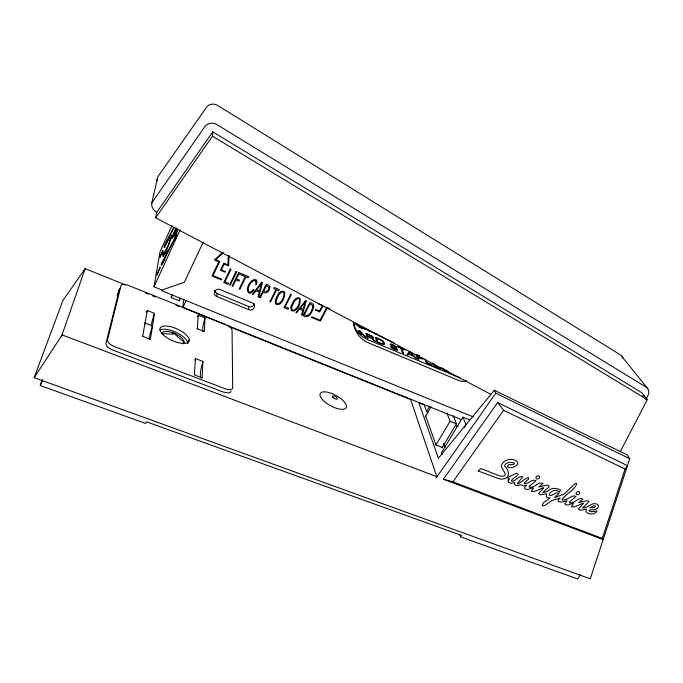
<?xml version="1.0" encoding="UTF-8"?>
<svg xmlns="http://www.w3.org/2000/svg" width="683" height="683" viewBox="0 0 683 683"><rect width="100%" height="100%" fill="white"/><g stroke="black" fill="none" stroke-linecap="round" stroke-linejoin="round"><path stroke-width="1.02" d="M216.955 296.618C211.602 294.774 215.589 287.125 220.319 289.669L252.138 302.817C257.38 304.678 253.325 312.122 248.723 309.655L216.955 296.618L217.032 293.477L215.265 292.187L214.411 290.326M171.561 238.785L172.449 236.011M175.932 227.994L172.611 235.225L171.664 236.224L171.501 235.601L168.377 245.12L163.809 253.666L163.493 251.933L162.631 253.897L162.878 256.458L165.926 251.831L171.313 237.701L173.593 234.628L176.137 229.01M228.327 255.365L227.891 264.867L223.836 263.16L220.421 270.255L225.168 272.244L225.458 271.638L221.412 269.939L224.237 264.056L228.592 265.9L229.078 255.544M195.458 358.532L194.416 374.882L202.125 377.819L202.919 361.427L195.458 358.532A33.979 5.31 -67.9 0 0 194.962 360.231M197.763 316.69A30.897 4.414 -67.5 0 1 198.207 315.187L205.011 317.919L204.354 331.562L197.344 328.771A30.897 4.414 -67.5 0 1 196.806 328.958M490.992 394.398L155.673 217.792L212.507 136.156L212.737 131.845L641.798 392.665L647.253 399.666L620.309 451.676M197.344 328.771L198.207 315.187M164.159 252.983L163.536 256.612M461.725 419.721L182.813 307.538L183.642 299.18M171.578 294.851L171.237 297.515L179.305 300.776L179.501 298.992M182.873 343.873A11.918 4.764 24.3 0 0 183.838 342.968L184.077 341.722L182.352 338.572A11.918 4.764 24.3 0 0 175.514 333.816L174.583 334.072L172.679 332.647A11.918 4.764 24.3 0 0 162.315 332.783L162.016 334.013M165.115 247.494L164.176 247.109L164.458 245.282L173.678 227.541M174.677 238.376L175.668 238.802L176.479 232.843L175.497 232.433L174.677 238.376L161.521 263.348L161.214 265.354L176.41 235.618L177.221 229.445M645.811 399.444C647.595 396.439 650.353 392.153 647.791 388.721L620.693 355.049L217.843 105.541C214.18 103.09 208.392 103.688 206.155 107.777L157.85 176.735L151.831 202.885C151.028 206.71 153.453 210.552 156.757 212.353L155.673 217.792M157.167 178.57L157.03 180.56M146.521 312.694A26.142 2.501 -67.5 0 1 147.272 310.509L154.537 313.395L150.405 339.272L142.704 336.284A26.902 2.647 -67.6 0 1 142.269 336.617M203.235 242.098L184.384 282.284L161.965 290.027L153.999 286.8L159.976 251.899L171.843 225.8M142.704 336.284L147.272 310.509M120.43 287.842L119.61 288.704L105.891 343.481C106.044 347.169 110.313 348.876 113.165 350.225L223.452 392.093L228.814 392.998L230.444 392.375L231.008 391.137M117.177 295.952L117.946 292.887M151.831 202.885L205.122 126.244C207.922 122.624 213.438 122.377 217.126 124.733L646.289 387.252L647.791 388.721M254.469 303.73C253.982 306.308 250.832 307.435 248.569 306.454L217.032 293.477M602.286 538.417L625.073 469.059L627.481 465.669L497.625 402.569L443.455 479.21L603.149 539.621L602.286 538.417L452.897 481.848L443.455 479.21M428.275 412.114L426.568 411.431L424.16 404.788L418.79 402.629L438.418 458.199L494.304 390.258L627.156 454.869L629.76 458.737L590.249 578.825L34.15 377.673L62.921 300.435L85.144 268.684L125.698 284.99M41.023 383.795L42.431 379.816M580.439 574.727L577.536 578.919L460.573 536.812L461.469 535.395L146.469 421.812L145.675 423.469L40.271 385.528L42.039 380.551M169.76 237.274L165.295 245.889L164.364 245.496M164.936 259.13L162.4 263.979L161.427 263.57M84.111 271.066L85.144 268.684L61.359 336.753M40.271 385.528L42.688 379.944M175.292 232.254L175.975 230.675M118.56 291.078L119.61 288.704M177.025 228.37L173.209 237.078L175.497 232.433M175.864 233.518L177.145 230.683M153.999 286.8L180.099 229.889M171.237 297.515L172.568 294.672M179.305 300.776L180.517 298.198M182.813 307.538L186.083 300.614M187.612 343.558L189.157 340.347M164.176 247.109L174.122 227.422M174.635 233.646L173.576 235.635M167.139 250.396L165.184 253.734M322.888 306.027L319.781 311.935L315.333 310.073L315.631 309.493L319.431 311.089L322.376 305.489L318.278 303.756M326.645 307.683L320.028 320.242L311.807 316.81L311.499 317.39L320.37 321.078L327.464 307.64L329.906 308.665M426.568 411.431L429.761 406.001M425.219 416.767L431.058 406.846M435.874 445.051L450.123 421.274L446.887 413.13M469.264 419.729L462.843 417.134L441.5 452.718L442.2 454.656M441.91 447.997L456.475 423.819L453.162 415.657M464.389 427.327L466.019 424.647L462.843 417.134M435.942 478.22L495.781 393.195L494.304 390.258M34.15 377.673L62.136 334.943L436.855 476.708L410.62 399.546L229.573 326.756M156.757 212.353L212.737 131.845M452.897 481.848L503.619 410.27L497.625 402.569M357.525 331.921L359.01 330.461L360.052 330.888L365.875 337.487L362.946 334.935L358.029 332.877M478.348 470.929L480.798 468.538L499.734 475.923C510.09 477.741 502.577 470.322 501.279 466.216C502.534 459.36 513.232 457.047 517.552 462.075C520.019 467.71 502.261 470.083 509.066 464.542C510.585 464.457 514.179 465.225 514.41 463.253C511.499 461.862 507.29 461.939 505.061 464.551L504.626 466.002C511.012 472.354 509.433 480.67 499.136 478.826L478.245 470.997M222.709 252.377L214.394 259.907L218.773 261.76L211.995 275.941L221.48 279.893L221.77 279.287L212.976 275.625L219.764 261.444L215.691 259.719L223.324 252.812M366.139 328.847L365.857 329.086C362.323 329.232 358.319 327.089 356.577 323.981M172.628 236.625L173.166 236.224M466.617 380.679L462.647 381.473L459.753 380.858L369.281 343.225A30.026 27.166 -18.8 0 1 361.375 338.256C356.902 334.252 353.999 328.591 353.495 322.589M364.978 328.446C362.169 328.805 358.934 326.918 357.593 324.408M162.119 333.594L173.431 334.175M448.27 371.612L444.334 370.229L441.517 367.838L447.041 371.014M460.077 377.895L368.299 339.895A29.813 27.021 -18.8 0 1 360.445 334.943L356.082 329.761L353.384 323.699M642.643 395.542L644.504 396.14M442.285 447.382L435.959 444.915L425.646 416.041M144.617 323.392A26.142 2.501 -67.5 0 0 145.052 323.042L152.531 325.979A26.833 2.843 -67.6 0 0 149.381 339.357M172.671 332.698L175.514 333.816L172.679 332.647L174.105 333.261M450.123 421.274L456.475 423.819M455.202 425.398L458.105 426.559M225.373 324.425L128.856 285.596A7.735 2.869 23.3 0 0 121.028 285.528L107.47 339.98A8.7 3.654 22.6 0 0 114.761 346.708L225.134 388.755A8.222 3.475 25.8 0 0 232.681 387.833L232.066 330.094A7.342 2.741 25.7 0 0 227.097 325.219M145.488 292.947L148.459 294.134M152.411 295.73L155.382 296.917M176.154 305.275L179.125 306.471M161.495 290.659L473.421 416.954M161.521 263.348L162.494 263.749M162.631 253.897L163.578 254.289M416.775 354.656L419.396 355.749M419.294 356.056L417.023 355.109L417.783 357.081L421.129 358.43L422.179 358.088A1.998 0.632 29.8 0 0 421.855 357.593M164.458 245.282L165.38 245.667M368.897 331.17L369.879 331.588L369.452 330.171M381.191 336.335L382.232 336.77M170.639 237.53L172.278 238.111M353.751 323.46L394.082 342.875M503.619 410.27L625.073 469.059M495.781 393.195L629.76 458.737M212.507 136.156L647.253 399.666M175.838 335.122L184 342.149M376 333.56L377.187 334.653L374.83 333.099M622.128 356.458L622.973 358.234M434.226 364.082L435.02 366.011L440.834 368.777L434.226 366.02L433.022 363.083M426.072 360.043L427.148 362.733L432.382 365.251L426.354 362.733L424.809 358.831M415.904 354.289L417.765 359.147L418.73 359.548L417.936 357.482L422.359 359.138L423.17 358.49M443.498 443.369L444.957 447.305M459.907 534.883L460.573 536.812M183.573 340.228L183.829 340.979M248.569 306.454L248.723 309.655M160.104 329.915A15.888 6.352 24.3 0 1 176.291 332.467A15.888 6.352 24.3 0 1 187.714 342.994M203.363 331.648A30.829 4.619 -67.5 0 1 205.011 317.919M144.523 324.57A26.902 2.647 -67.6 0 1 145.052 323.042M151.515 326.167A26.074 2.689 -67.6 0 1 154.537 313.395M202.125 377.819A33.894 5.558 -67.9 0 1 202.919 361.427M539.57 476.649C539.818 478.399 537.384 479.816 536.07 478.544L535.959 477.127L537.308 475.906L538.614 475.727L539.57 476.649M162.938 250.277L159.839 257.525L162.938 250.277M256.065 281.789L255.698 284.546L256.501 284.487L256.91 282.514L256.449 279.987C250.849 276.914 243.413 291.428 249.893 293.391L252.454 291.786L253.863 290.027L253.41 289.464L251.148 291.872L249.218 292.187C246.324 288.55 250.644 280.619 255.16 280.431L256.065 281.789M579.628 492.383C579.85 494.091 577.476 495.499 576.196 494.253L576.102 492.861L577.434 491.666L578.714 491.487L579.628 492.383M508.05 480.96L508.331 482.198L510.927 483.351L514.769 482.463L514.555 484.554L516.698 485.664L521.65 484.81L522.905 485.861L526.738 485.203L524.578 487.457L524.484 488.336C527.874 492.469 537.29 483.026 531.357 491.145C536.155 493.707 551.283 480.619 538.52 493.442L540.56 494.791L546.545 493.792L546.434 496.848L547.723 497.728L550.148 497.898L543.719 502.483L542.182 504.891L542.857 505.89L545.034 505.394L551.557 500.596L560.154 497.95L558.079 500.306L558.259 501.689L562.049 502.082L567.001 500.81L564.756 503.892C568.068 507.939 577.323 498.607 571.423 506.624C576.102 509.125 591.043 496.174 578.39 508.844L579.474 509.953L581.438 510.201L586.466 509.031L585.835 511.413C588.02 514.88 595.26 514.991 596.933 511.012L591.794 511.695L590.027 511.524L588.857 510.312C591.128 509.313 597.676 510.935 598.462 506.205L598.334 505.318C592.981 500.169 588.234 508.4 582.616 507.93L588.866 501.774L587.978 500.844L586.706 500.69L578.817 502.526L582.94 499.077C578.467 496.498 574.702 504.165 569.468 502.739L569.221 502.227L576.025 496.413C571.884 493.971 567.394 501.032 562.476 499.956L562.007 499.862C565.669 493.621 574.121 490.77 576.768 483.871L576.136 483.376L574.599 483.923L564.124 494.133L554.579 497.455L558.95 493.578L556.568 492.656C542.473 501.903 552.334 484.793 559.479 492.358L560.487 490.061C556.56 487.807 550.575 487.312 547.706 491.512L542.84 492.528L548.603 487.278L549.158 486.27L548.671 485.536L546.938 485.152L538.87 486.996L543.053 483.496C538.554 480.815 534.627 488.644 529.299 487.175L529.035 486.655L535.933 480.747C532.168 478.407 528.838 483.82 524.612 483.743L524.202 483.163L528.54 479.133L528.796 478.143L528.249 477.502C523.024 479.321 510.491 491.487 522.717 476.751C519.089 475.061 515.844 481.421 511.687 481.259C510.056 478.621 522.572 474.574 516.391 473.165L508.886 476.965C505.557 482.019 512.19 475.769 508.05 480.96M160.138 267.326L156.911 274.882L160.138 267.326M373.686 337.701L373.2 338.264L371.048 337.701L375.633 341.56L370.186 337.453L367.522 336.258L368.171 338.452L367.172 338.034L365.781 333.295L371.902 335.985L373.686 337.701M397.856 349.687L397.233 350.311L394.714 349.602L391.863 348.082L390.36 346.46L391.316 346.827C400.144 352.906 396.294 347.698 390.053 344.48L390.667 343.942L392.887 344.574L396.78 347.357L395.841 346.981C385.383 340.621 394.228 347.468 397.856 349.687M268.982 287.483L268.402 289.703L266.933 291.581L263.689 291.052L266.421 285.579L268.982 287.483M269.939 286.869C269.896 290.13 266.746 294.979 263.134 292.153L260.317 297.788L259.651 297.506L266.336 284.137L268.778 285.17L269.939 286.869M312.848 306.693C312.088 310.304 309.245 317.911 304.336 314.769L309.997 303.884L312.558 305.361L312.848 306.693M275.343 300.452L275.736 304.225C281.447 306.693 286.075 296.285 284.35 291.709C279.552 289.011 276.453 296.943 275.343 300.452M290.932 306.957L291.291 310.697C296.96 313.121 301.596 302.834 299.931 298.275C295.167 295.611 292.068 303.465 290.932 306.957M276.18 300.4L276.231 302.945L277.887 303.909C281.763 302.219 284.418 297.173 283.846 292.99A1.682 1.545 -5.1 0 0 281.712 292.102L278.843 294.629L276.18 300.4M291.761 306.906L291.795 309.425L293.434 310.381C297.284 308.699 299.957 303.713 299.419 299.547A1.673 1.537 -7.6 0 0 297.31 298.659L294.441 301.177L291.761 306.906M384.64 343.694L384.358 344.343L382.736 344.386L376.922 342.106L375.445 337.342C378.578 338.939 383.513 339.775 384.64 343.694M372.653 337.274L371.356 337.47L367.411 335.874L366.891 334.107L370.963 335.848L372.653 337.274M189.259 339.784L188.969 341.44A15.914 6.309 24.3 0 1 173.217 341.005A15.914 6.309 24.3 0 1 159.831 329.445L160.24 327.823A15.914 6.309 24.3 0 1 175.907 328.421A15.914 6.309 24.3 0 1 189.259 339.784M383.607 343.242L382.343 343.856L377.784 342.115L376.546 338.145L382.062 340.868L383.607 343.242M313.745 306.471C312.78 310.944 308.989 319.815 303.124 315.589L309.928 302.509L313.335 304.217L313.745 306.471M262.443 282.497L258.763 297.139L258.012 296.832L259.216 292.196L255.937 290.83L252.932 294.714L252.206 294.416L261.743 282.207L262.443 282.497M261.418 283.693L259.514 291.052L256.663 289.857L261.418 283.693M306.18 300.93L302.296 315.247L301.562 314.94L302.834 310.415L299.649 309.083L296.635 312.891L295.927 312.601L305.497 300.64L306.18 300.93M305.156 302.091L303.15 309.297L300.375 308.135L305.156 302.091M595.397 506.564L593.962 507.708L589.899 507.759L593.476 505.779L594.936 505.796L595.397 506.564M230.333 268.974L223.751 282.574L228.045 284.367L228.583 283.257L224.963 281.755L231.016 269.256L230.333 268.974M236.13 271.416L229.531 284.982L230.205 285.263L236.805 271.697L236.13 271.416M238.717 272.5L232.109 286.057L232.783 286.339L235.9 279.953L238.922 281.225L239.46 280.115L236.438 278.852L238.837 273.926L242.397 275.42L242.952 274.284L238.717 272.5M243.635 274.575L243.054 275.761L245.231 276.683L239.187 289.003L239.87 289.285L245.914 276.974L248.1 277.887L248.689 276.7L243.635 274.575M274.387 287.534L273.798 288.704L275.932 289.601L269.811 301.732L270.477 302.014L276.606 289.882L278.741 290.787L279.33 289.618L274.387 287.534M290.693 294.407L283.94 307.615L288.064 309.331L288.619 308.255L285.144 306.812L291.342 294.68L290.693 294.407M410.005 352.223L408.895 353.811L413.01 355.527L410.005 352.223M408.741 354.067L408.033 355.083L406.983 354.648L409.339 351.54L410.338 351.958L416.476 358.609L413.48 356.048L408.741 354.067M359.651 331.135L358.234 332.638L362.494 334.414L359.651 331.135M403.448 353.171L402.466 352.761L400.895 348.356L397.634 346.631L404.831 349.653L404.985 350.072L401.869 348.765L403.448 353.171M322.607 399.768A14.795 5.806 28.7 0 0 345.444 408.545A14.795 5.806 28.7 0 0 331.682 393.476A14.795 5.806 28.7 0 0 322.607 399.768M332.894 397.352A2.817 1.093 28.7 0 0 337.24 399.051A2.817 1.093 28.7 0 0 334.653 396.2A2.817 1.093 28.7 0 0 332.894 397.352"/></g></svg>
